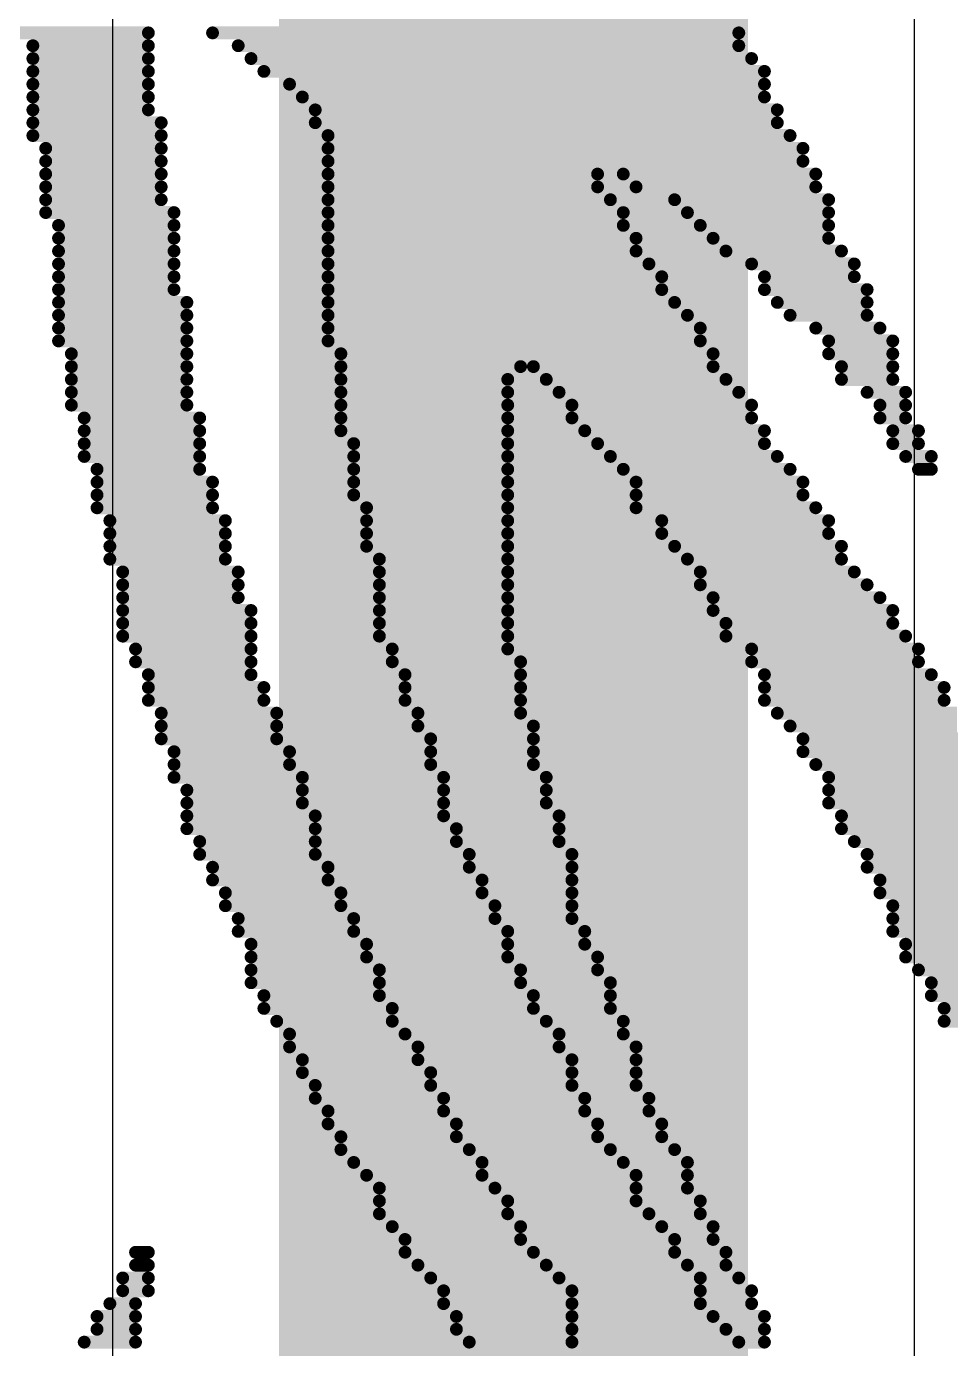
# Model space of a CAD drawing. Header units: millimetres. Extents: x 0.26 to 7.33, y 1.06 to 4.59.
# Drawn here: x 1.7535 to 1.8, y 2.3355 to 2.4021 of the extents above; entities that cross this region are included whole.
import ezdxf

# ---------------------------------------------------------------- set-up
doc = ezdxf.new("R2010")
doc.units = ezdxf.units.MM
doc.header["$MEASUREMENT"] = 0
doc.layers.add('TopLayer', color=1, linetype='Continuous')
doc.layers.add('TopOverlay', color=2, linetype='Continuous')

msp = doc.modelspace()

# ---------------------------------------------------------------- linework, layer by layer
at = {"layer": 'TopLayer'}
for p, q in [((1.757801, 2.544037), (1.757801, 2.328367)), ((1.798199, 2.32), (1.798199, 2.544037))]:
    msp.add_line(p, q, dxfattribs=at)
at = {"layer": 'TopLayer', "const_width": 0.023622}
msp.add_lwpolyline([(1.778, 2.32), (1.778, 2.576)], dxfattribs=at)
at = {"layer": 'TopOverlay', "const_width": 0.000647}
for points in [[(1.753142, 2.401807), (1.759607, 2.401807)], [(1.762839, 2.401807), (1.789343, 2.401807)], [(1.753789, 2.401161), (1.759607, 2.401161)], [(1.764132, 2.401161), (1.789343, 2.401161)], [(1.753789, 2.400515), (1.759607, 2.400515)], [(1.764778, 2.400515), (1.78999, 2.400515)], [(1.753789, 2.399868), (1.759607, 2.399868)], [(1.765425, 2.399868), (1.790636, 2.399868)], [(1.753789, 2.399222), (1.759607, 2.399222)], [(1.766717, 2.399222), (1.790636, 2.399222)], [(1.753789, 2.398576), (1.759607, 2.398576)], [(1.767364, 2.398576), (1.790636, 2.398576)], [(1.753789, 2.397929), (1.759607, 2.397929)], [(1.76801, 2.397929), (1.791283, 2.397929)], [(1.753789, 2.397283), (1.760253, 2.397283)], [(1.76801, 2.397283), (1.791283, 2.397283)], [(1.753789, 2.396636), (1.760253, 2.396636)], [(1.768657, 2.396636), (1.791929, 2.396636)], [(1.754435, 2.39599), (1.760253, 2.39599)], [(1.768657, 2.39599), (1.792576, 2.39599)], [(1.754435, 2.395343), (1.760253, 2.395343)], [(1.768657, 2.395343), (1.792576, 2.395343)], [(1.754435, 2.394697), (1.760253, 2.394697)], [(1.754435, 2.39405), (1.760253, 2.39405)], [(1.768657, 2.394697), (1.782232, 2.394697)], [(1.768657, 2.39405), (1.782232, 2.39405)], [(1.783525, 2.394697), (1.793222, 2.394697)], [(1.784172, 2.39405), (1.793222, 2.39405)], [(1.754435, 2.393404), (1.760253, 2.393404)], [(1.768657, 2.393404), (1.782879, 2.393404)], [(1.786111, 2.393404), (1.793868, 2.393404)], [(1.754435, 2.392757), (1.7609, 2.392757)], [(1.768657, 2.392757), (1.783525, 2.392757)], [(1.786758, 2.392757), (1.793868, 2.392757)], [(1.755082, 2.392111), (1.7609, 2.392111)], [(1.768657, 2.392111), (1.783525, 2.392111)], [(1.787404, 2.392111), (1.793868, 2.392111)], [(1.755082, 2.391464), (1.7609, 2.391464)], [(1.768657, 2.391464), (1.784172, 2.391464)], [(1.78805, 2.391464), (1.793868, 2.391464)], [(1.755082, 2.390818), (1.7609, 2.390818)], [(1.768657, 2.390818), (1.784172, 2.390818)], [(1.788697, 2.390818), (1.794515, 2.390818)], [(1.755082, 2.390171), (1.7609, 2.390171)], [(1.768657, 2.390171), (1.784818, 2.390171)], [(1.78999, 2.390171), (1.795161, 2.390171)], [(1.755082, 2.389525), (1.7609, 2.389525)], [(1.768657, 2.389525), (1.785465, 2.389525)], [(1.790636, 2.389525), (1.795161, 2.389525)], [(1.755082, 2.388878), (1.7609, 2.388878)], [(1.768657, 2.388878), (1.785465, 2.388878)], [(1.790636, 2.388878), (1.795808, 2.388878)], [(1.755082, 2.388232), (1.761546, 2.388232)], [(1.768657, 2.388232), (1.786111, 2.388232)], [(1.791283, 2.388232), (1.795808, 2.388232)], [(1.755082, 2.387586), (1.761546, 2.387586)], [(1.768657, 2.387586), (1.786758, 2.387586)], [(1.791929, 2.387586), (1.795808, 2.387586)], [(1.755082, 2.386939), (1.761546, 2.386939)], [(1.768657, 2.386939), (1.787404, 2.386939)], [(1.793222, 2.386939), (1.796454, 2.386939)], [(1.755082, 2.386293), (1.761546, 2.386293)], [(1.768657, 2.386293), (1.787404, 2.386293)], [(1.793868, 2.386293), (1.797101, 2.386293)], [(1.755728, 2.385646), (1.761546, 2.385646)], [(1.769303, 2.385646), (1.78805, 2.385646)], [(1.793868, 2.385646), (1.797101, 2.385646)], [(1.755728, 2.385), (1.761546, 2.385)], [(1.769303, 2.385), (1.778354, 2.385)], [(1.779, 2.385), (1.78805, 2.385)], [(1.794515, 2.385), (1.797101, 2.385)], [(1.755728, 2.384354), (1.761546, 2.384354)], [(1.769303, 2.384354), (1.777707, 2.384354)], [(1.779647, 2.384354), (1.788697, 2.384354)], [(1.794515, 2.384354), (1.797101, 2.384354)], [(1.755728, 2.383707), (1.761546, 2.383707)], [(1.769303, 2.383707), (1.777707, 2.383707)], [(1.780293, 2.383707), (1.789343, 2.383707)], [(1.795808, 2.383707), (1.797747, 2.383707)], [(1.755728, 2.38306), (1.761546, 2.38306)], [(1.769303, 2.38306), (1.777707, 2.38306)], [(1.780939, 2.38306), (1.78999, 2.38306)], [(1.796454, 2.38306), (1.797747, 2.38306)], [(1.756374, 2.382414), (1.762193, 2.382414)], [(1.769303, 2.382414), (1.777707, 2.382414)], [(1.780939, 2.382414), (1.78999, 2.382414)], [(1.796454, 2.382414), (1.797747, 2.382414)], [(1.756374, 2.381768), (1.762193, 2.381768)], [(1.769303, 2.381768), (1.777707, 2.381768)], [(1.781586, 2.381768), (1.790636, 2.381768)], [(1.797101, 2.381768), (1.798394, 2.381768)], [(1.756374, 2.381121), (1.762193, 2.381121)], [(1.76995, 2.381121), (1.777707, 2.381121)], [(1.782232, 2.381121), (1.790636, 2.381121)], [(1.797101, 2.381121), (1.798394, 2.381121)], [(1.756374, 2.380475), (1.762193, 2.380475)], [(1.76995, 2.380475), (1.777707, 2.380475)], [(1.782879, 2.380475), (1.791283, 2.380475)], [(1.797747, 2.380475), (1.79904, 2.380475)], [(1.757021, 2.379828), (1.762193, 2.379828)], [(1.76995, 2.379828), (1.777707, 2.379828)], [(1.783525, 2.379828), (1.791929, 2.379828)], [(1.798394, 2.379828), (1.79904, 2.379828)], [(1.757021, 2.379182), (1.762839, 2.379182)], [(1.76995, 2.379182), (1.777707, 2.379182)], [(1.784172, 2.379182), (1.792576, 2.379182)], [(1.757021, 2.378535), (1.762839, 2.378535)], [(1.76995, 2.378535), (1.777707, 2.378535)], [(1.784172, 2.378535), (1.792576, 2.378535)], [(1.757021, 2.377889), (1.762839, 2.377889)], [(1.770596, 2.377889), (1.777707, 2.377889)], [(1.784172, 2.377889), (1.793222, 2.377889)], [(1.757667, 2.377242), (1.763485, 2.377242)], [(1.770596, 2.377242), (1.777707, 2.377242)], [(1.785465, 2.377242), (1.793868, 2.377242)], [(1.757667, 2.376596), (1.763485, 2.376596)], [(1.770596, 2.376596), (1.777707, 2.376596)], [(1.785465, 2.376596), (1.793868, 2.376596)], [(1.757667, 2.37595), (1.763485, 2.37595)], [(1.770596, 2.37595), (1.777707, 2.37595)], [(1.786111, 2.37595), (1.794515, 2.37595)], [(1.757667, 2.375303), (1.763485, 2.375303)], [(1.771243, 2.375303), (1.777707, 2.375303)], [(1.786758, 2.375303), (1.794515, 2.375303)], [(1.758314, 2.374657), (1.764132, 2.374657)], [(1.771243, 2.374657), (1.777707, 2.374657)], [(1.787404, 2.374657), (1.795161, 2.374657)], [(1.758314, 2.37401), (1.764132, 2.37401)], [(1.771243, 2.37401), (1.777707, 2.37401)], [(1.787404, 2.37401), (1.795808, 2.37401)], [(1.758314, 2.373364), (1.764132, 2.373364)], [(1.771243, 2.373364), (1.777707, 2.373364)], [(1.78805, 2.373364), (1.796454, 2.373364)], [(1.758314, 2.372717), (1.764778, 2.372717)], [(1.758314, 2.372071), (1.764778, 2.372071)], [(1.771243, 2.372717), (1.777707, 2.372717)], [(1.771243, 2.372071), (1.777707, 2.372071)], [(1.78805, 2.372717), (1.797101, 2.372717)], [(1.788697, 2.372071), (1.797101, 2.372071)], [(1.758314, 2.371425), (1.764778, 2.371425)], [(1.771243, 2.371425), (1.777707, 2.371425)], [(1.788697, 2.371425), (1.797747, 2.371425)], [(1.75896, 2.370778), (1.764778, 2.370778)], [(1.771889, 2.370778), (1.777707, 2.370778)], [(1.78999, 2.370778), (1.798394, 2.370778)], [(1.75896, 2.370132), (1.764778, 2.370132)], [(1.771889, 2.370132), (1.778354, 2.370132)], [(1.78999, 2.370132), (1.798394, 2.370132)], [(1.759607, 2.369485), (1.764778, 2.369485)], [(1.772536, 2.369485), (1.778354, 2.369485)], [(1.790636, 2.369485), (1.79904, 2.369485)], [(1.759607, 2.368839), (1.765425, 2.368839)], [(1.772536, 2.368839), (1.778354, 2.368839)], [(1.790636, 2.368839), (1.799686, 2.368839)], [(1.759607, 2.368192), (1.765425, 2.368192)], [(1.772536, 2.368192), (1.778354, 2.368192)], [(1.790636, 2.368192), (1.799686, 2.368192)], [(1.760253, 2.367546), (1.766071, 2.367546)], [(1.773182, 2.367546), (1.778354, 2.367546)], [(1.791283, 2.367546), (1.800333, 2.367546)], [(1.760253, 2.366899), (1.766071, 2.366899)], [(1.773182, 2.366899), (1.779, 2.366899)], [(1.791929, 2.366899), (1.800333, 2.366899)], [(1.760253, 2.366253), (1.766071, 2.366253)], [(1.773829, 2.366253), (1.779, 2.366253)], [(1.792576, 2.366253), (1.800979, 2.366253)], [(1.7609, 2.365606), (1.766717, 2.365606)], [(1.773829, 2.365606), (1.779, 2.365606)], [(1.792576, 2.365606), (1.801626, 2.365606)], [(1.7609, 2.36496), (1.766717, 2.36496)], [(1.773829, 2.36496), (1.779, 2.36496)], [(1.793222, 2.36496), (1.801626, 2.36496)], [(1.7609, 2.364314), (1.767364, 2.364314)], [(1.774475, 2.364314), (1.779647, 2.364314)], [(1.793868, 2.364314), (1.802272, 2.364314)], [(1.761546, 2.363667), (1.767364, 2.363667)], [(1.774475, 2.363667), (1.779647, 2.363667)], [(1.793868, 2.363667), (1.802919, 2.363667)], [(1.761546, 2.363021), (1.767364, 2.363021)], [(1.774475, 2.363021), (1.779647, 2.363021)], [(1.793868, 2.363021), (1.803565, 2.363021)], [(1.761546, 2.362374), (1.76801, 2.362374)], [(1.774475, 2.362374), (1.780293, 2.362374)], [(1.794515, 2.362374), (1.803565, 2.362374)], [(1.761546, 2.361728), (1.76801, 2.361728)], [(1.775122, 2.361728), (1.780293, 2.361728)], [(1.794515, 2.361728), (1.803565, 2.361728)], [(1.762193, 2.361081), (1.76801, 2.361081)], [(1.775122, 2.361081), (1.780293, 2.361081)], [(1.795161, 2.361081), (1.804212, 2.361081)], [(1.762193, 2.360435), (1.76801, 2.360435)], [(1.775768, 2.360435), (1.780939, 2.360435)], [(1.795808, 2.360435), (1.804858, 2.360435)], [(1.762839, 2.359788), (1.768657, 2.359788)], [(1.775768, 2.359788), (1.780939, 2.359788)], [(1.795808, 2.359788), (1.805505, 2.359788)], [(1.762839, 2.359142), (1.768657, 2.359142)], [(1.776414, 2.359142), (1.780939, 2.359142)], [(1.796454, 2.359142), (1.805505, 2.359142)], [(1.763485, 2.358496), (1.769303, 2.358496)], [(1.776414, 2.358496), (1.780939, 2.358496)], [(1.796454, 2.358496), (1.806151, 2.358496)], [(1.763485, 2.357849), (1.769303, 2.357849)], [(1.777061, 2.357849), (1.780939, 2.357849)], [(1.797101, 2.357849), (1.806797, 2.357849)], [(1.764132, 2.357203), (1.76995, 2.357203)], [(1.777061, 2.357203), (1.780939, 2.357203)], [(1.797101, 2.357203), (1.806797, 2.357203)], [(1.764132, 2.356556), (1.76995, 2.356556)], [(1.777707, 2.356556), (1.781586, 2.356556)], [(1.797101, 2.356556), (1.806797, 2.356556)], [(1.764778, 2.35591), (1.770596, 2.35591)], [(1.777707, 2.35591), (1.781586, 2.35591)], [(1.797747, 2.35591), (1.807444, 2.35591)], [(1.764778, 2.355263), (1.770596, 2.355263)], [(1.777707, 2.355263), (1.782232, 2.355263)], [(1.797747, 2.355263), (1.80809, 2.355263)], [(1.764778, 2.354617), (1.771243, 2.354617)], [(1.778354, 2.354617), (1.782232, 2.354617)], [(1.798394, 2.354617), (1.808737, 2.354617)], [(1.764778, 2.35397), (1.771243, 2.35397)], [(1.778354, 2.35397), (1.782879, 2.35397)], [(1.79904, 2.35397), (1.808737, 2.35397)], [(1.765425, 2.353324), (1.771243, 2.353324)], [(1.779, 2.353324), (1.782879, 2.353324)], [(1.79904, 2.353324), (1.809383, 2.353324)], [(1.765425, 2.352677), (1.771889, 2.352677)], [(1.779, 2.352677), (1.782879, 2.352677)], [(1.799686, 2.352677), (1.809383, 2.352677)], [(1.766071, 2.352031), (1.771889, 2.352031)], [(1.779647, 2.352031), (1.783525, 2.352031)], [(1.799686, 2.352031), (1.81003, 2.352031)], [(1.766717, 2.351385), (1.772536, 2.351385)], [(1.780293, 2.351385), (1.783525, 2.351385)], [(1.766717, 2.350738), (1.773182, 2.350738)], [(1.780293, 2.350738), (1.784172, 2.350738)], [(1.767364, 2.350092), (1.773182, 2.350092)], [(1.767364, 2.349445), (1.773829, 2.349445)], [(1.780939, 2.350092), (1.784172, 2.350092)], [(1.780939, 2.349445), (1.784172, 2.349445)], [(1.76801, 2.348799), (1.773829, 2.348799)], [(1.780939, 2.348799), (1.784172, 2.348799)], [(1.76801, 2.348152), (1.774475, 2.348152)], [(1.781586, 2.348152), (1.784818, 2.348152)], [(1.768657, 2.347506), (1.774475, 2.347506)], [(1.781586, 2.347506), (1.784818, 2.347506)], [(1.768657, 2.346859), (1.775122, 2.346859)], [(1.782232, 2.346859), (1.785465, 2.346859)], [(1.769303, 2.346213), (1.775122, 2.346213)], [(1.782232, 2.346213), (1.785465, 2.346213)], [(1.769303, 2.345566), (1.775768, 2.345566)], [(1.782879, 2.345566), (1.786111, 2.345566)], [(1.76995, 2.34492), (1.776414, 2.34492)], [(1.783525, 2.34492), (1.786758, 2.34492)], [(1.770596, 2.344274), (1.776414, 2.344274)], [(1.784172, 2.344274), (1.786758, 2.344274)], [(1.771243, 2.343627), (1.777061, 2.343627)], [(1.784172, 2.343627), (1.786758, 2.343627)], [(1.771243, 2.342981), (1.777707, 2.342981)], [(1.784172, 2.342981), (1.787404, 2.342981)], [(1.771243, 2.342334), (1.777707, 2.342334)], [(1.784818, 2.342334), (1.787404, 2.342334)], [(1.771889, 2.341688), (1.778354, 2.341688)], [(1.785465, 2.341688), (1.78805, 2.341688)], [(1.772536, 2.341041), (1.778354, 2.341041)], [(1.786111, 2.341041), (1.78805, 2.341041)], [(1.75896, 2.340395), (1.759607, 2.340395)], [(1.772536, 2.340395), (1.779, 2.340395)], [(1.786111, 2.340395), (1.788697, 2.340395)], [(1.75896, 2.339748), (1.759607, 2.339748)], [(1.773182, 2.339748), (1.779647, 2.339748)], [(1.786758, 2.339748), (1.788697, 2.339748)], [(1.758314, 2.339102), (1.759607, 2.339102)], [(1.773829, 2.339102), (1.780293, 2.339102)], [(1.787404, 2.339102), (1.789343, 2.339102)], [(1.758314, 2.338456), (1.759607, 2.338456)], [(1.774475, 2.338456), (1.780939, 2.338456)], [(1.787404, 2.338456), (1.78999, 2.338456)], [(1.757667, 2.337809), (1.75896, 2.337809)], [(1.774475, 2.337809), (1.780939, 2.337809)], [(1.787404, 2.337809), (1.78999, 2.337809)], [(1.757021, 2.337163), (1.75896, 2.337163)], [(1.775122, 2.337163), (1.780939, 2.337163)], [(1.78805, 2.337163), (1.790636, 2.337163)], [(1.757021, 2.336516), (1.75896, 2.336516)], [(1.775122, 2.336516), (1.780939, 2.336516)], [(1.788697, 2.336516), (1.790636, 2.336516)], [(1.756374, 2.33587), (1.75896, 2.33587)], [(1.775768, 2.33587), (1.780939, 2.33587)], [(1.789343, 2.33587), (1.790636, 2.33587)]]:
    msp.add_lwpolyline(points, dxfattribs=at)
at = {"layer": 'TopOverlay', "const_width": 0.000323}
for points in [[(1.759445, 2.401807, 1), (1.759768, 2.401807, 1)], [(1.762677, 2.401807, 1), (1.763, 2.401807, 1)], [(1.789182, 2.401807, 1), (1.789505, 2.401807, 1)], [(1.753627, 2.401161, 1), (1.75395, 2.401161, 1)], [(1.759445, 2.401161, 1), (1.759768, 2.401161, 1)], [(1.76397, 2.401161, 1), (1.764293, 2.401161, 1)], [(1.789182, 2.401161, 1), (1.789505, 2.401161, 1)], [(1.753627, 2.400515, 1), (1.75395, 2.400515, 1)], [(1.759445, 2.400515, 1), (1.759768, 2.400515, 1)], [(1.764617, 2.400515, 1), (1.76494, 2.400515, 1)], [(1.789828, 2.400515, 1), (1.790151, 2.400515, 1)], [(1.753627, 2.399868, 1), (1.75395, 2.399868, 1)], [(1.759445, 2.399868, 1), (1.759768, 2.399868, 1)], [(1.765263, 2.399868, 1), (1.765586, 2.399868, 1)], [(1.790475, 2.399868, 1), (1.790798, 2.399868, 1)], [(1.753627, 2.399222, 1), (1.75395, 2.399222, 1)], [(1.759445, 2.399222, 1), (1.759768, 2.399222, 1)], [(1.766556, 2.399222, 1), (1.766879, 2.399222, 1)], [(1.790475, 2.399222, 1), (1.790798, 2.399222, 1)], [(1.753627, 2.398576, 1), (1.75395, 2.398576, 1)], [(1.759445, 2.398576, 1), (1.759768, 2.398576, 1)], [(1.767202, 2.398576, 1), (1.767526, 2.398576, 1)], [(1.790475, 2.398576, 1), (1.790798, 2.398576, 1)], [(1.753627, 2.397929, 1), (1.75395, 2.397929, 1)], [(1.759445, 2.397929, 1), (1.759768, 2.397929, 1)], [(1.767849, 2.397929, 1), (1.768172, 2.397929, 1)], [(1.791121, 2.397929, 1), (1.791444, 2.397929, 1)], [(1.753627, 2.397283, 1), (1.75395, 2.397283, 1)], [(1.760092, 2.397283, 1), (1.760415, 2.397283, 1)], [(1.767849, 2.397283, 1), (1.768172, 2.397283, 1)], [(1.791121, 2.397283, 1), (1.791444, 2.397283, 1)], [(1.753627, 2.396636, 1), (1.75395, 2.396636, 1)], [(1.760092, 2.396636, 1), (1.760415, 2.396636, 1)], [(1.768495, 2.396636, 1), (1.768819, 2.396636, 1)], [(1.791767, 2.396636, 1), (1.792091, 2.396636, 1)], [(1.754273, 2.39599, 1), (1.754597, 2.39599, 1)], [(1.760092, 2.39599, 1), (1.760415, 2.39599, 1)], [(1.768495, 2.39599, 1), (1.768819, 2.39599, 1)], [(1.792414, 2.39599, 1), (1.792737, 2.39599, 1)], [(1.754273, 2.395343, 1), (1.754597, 2.395343, 1)], [(1.760092, 2.395343, 1), (1.760415, 2.395343, 1)], [(1.768495, 2.395343, 1), (1.768819, 2.395343, 1)], [(1.792414, 2.395343, 1), (1.792737, 2.395343, 1)], [(1.754273, 2.394697, 1), (1.754597, 2.394697, 1)], [(1.754273, 2.39405, 1), (1.754597, 2.39405, 1)], [(1.760092, 2.394697, 1), (1.760415, 2.394697, 1)], [(1.760092, 2.39405, 1), (1.760415, 2.39405, 1)], [(1.768495, 2.394697, 1), (1.768819, 2.394697, 1)], [(1.768495, 2.39405, 1), (1.768819, 2.39405, 1)], [(1.782071, 2.394697, 1), (1.782394, 2.394697, 1)], [(1.782071, 2.39405, 1), (1.782394, 2.39405, 1)], [(1.783364, 2.394697, 1), (1.783687, 2.394697, 1)], [(1.78401, 2.39405, 1), (1.784333, 2.39405, 1)], [(1.79306, 2.394697, 1), (1.793384, 2.394697, 1)], [(1.79306, 2.39405, 1), (1.793384, 2.39405, 1)], [(1.754273, 2.393404, 1), (1.754597, 2.393404, 1)], [(1.760092, 2.393404, 1), (1.760415, 2.393404, 1)], [(1.768495, 2.393404, 1), (1.768819, 2.393404, 1)], [(1.782717, 2.393404, 1), (1.78304, 2.393404, 1)], [(1.78595, 2.393404, 1), (1.786273, 2.393404, 1)], [(1.793707, 2.393404, 1), (1.79403, 2.393404, 1)], [(1.754273, 2.392757, 1), (1.754597, 2.392757, 1)], [(1.760738, 2.392757, 1), (1.761061, 2.392757, 1)], [(1.768495, 2.392757, 1), (1.768819, 2.392757, 1)], [(1.783364, 2.392757, 1), (1.783687, 2.392757, 1)], [(1.786596, 2.392757, 1), (1.786919, 2.392757, 1)], [(1.793707, 2.392757, 1), (1.79403, 2.392757, 1)], [(1.75492, 2.392111, 1), (1.755243, 2.392111, 1)], [(1.760738, 2.392111, 1), (1.761061, 2.392111, 1)], [(1.768495, 2.392111, 1), (1.768819, 2.392111, 1)], [(1.783364, 2.392111, 1), (1.783687, 2.392111, 1)], [(1.787243, 2.392111, 1), (1.787566, 2.392111, 1)], [(1.793707, 2.392111, 1), (1.79403, 2.392111, 1)], [(1.75492, 2.391464, 1), (1.755243, 2.391464, 1)], [(1.760738, 2.391464, 1), (1.761061, 2.391464, 1)], [(1.768495, 2.391464, 1), (1.768819, 2.391464, 1)], [(1.78401, 2.391464, 1), (1.784333, 2.391464, 1)], [(1.787889, 2.391464, 1), (1.788212, 2.391464, 1)], [(1.793707, 2.391464, 1), (1.79403, 2.391464, 1)], [(1.75492, 2.390818, 1), (1.755243, 2.390818, 1)], [(1.760738, 2.390818, 1), (1.761061, 2.390818, 1)], [(1.768495, 2.390818, 1), (1.768819, 2.390818, 1)], [(1.78401, 2.390818, 1), (1.784333, 2.390818, 1)], [(1.788535, 2.390818, 1), (1.788858, 2.390818, 1)], [(1.794353, 2.390818, 1), (1.794677, 2.390818, 1)], [(1.75492, 2.390171, 1), (1.755243, 2.390171, 1)], [(1.760738, 2.390171, 1), (1.761061, 2.390171, 1)], [(1.768495, 2.390171, 1), (1.768819, 2.390171, 1)], [(1.784657, 2.390171, 1), (1.78498, 2.390171, 1)], [(1.789828, 2.390171, 1), (1.790151, 2.390171, 1)], [(1.795, 2.390171, 1), (1.795323, 2.390171, 1)], [(1.75492, 2.389525, 1), (1.755243, 2.389525, 1)], [(1.760738, 2.389525, 1), (1.761061, 2.389525, 1)], [(1.768495, 2.389525, 1), (1.768819, 2.389525, 1)], [(1.785303, 2.389525, 1), (1.785626, 2.389525, 1)], [(1.790475, 2.389525, 1), (1.790798, 2.389525, 1)], [(1.795, 2.389525, 1), (1.795323, 2.389525, 1)], [(1.75492, 2.388878, 1), (1.755243, 2.388878, 1)], [(1.760738, 2.388878, 1), (1.761061, 2.388878, 1)], [(1.768495, 2.388878, 1), (1.768819, 2.388878, 1)], [(1.785303, 2.388878, 1), (1.785626, 2.388878, 1)], [(1.790475, 2.388878, 1), (1.790798, 2.388878, 1)], [(1.795646, 2.388878, 1), (1.795969, 2.388878, 1)], [(1.75492, 2.388232, 1), (1.755243, 2.388232, 1)], [(1.761384, 2.388232, 1), (1.761708, 2.388232, 1)], [(1.768495, 2.388232, 1), (1.768819, 2.388232, 1)], [(1.78595, 2.388232, 1), (1.786273, 2.388232, 1)], [(1.791121, 2.388232, 1), (1.791444, 2.388232, 1)], [(1.795646, 2.388232, 1), (1.795969, 2.388232, 1)], [(1.75492, 2.387586, 1), (1.755243, 2.387586, 1)], [(1.761384, 2.387586, 1), (1.761708, 2.387586, 1)], [(1.768495, 2.387586, 1), (1.768819, 2.387586, 1)], [(1.786596, 2.387586, 1), (1.786919, 2.387586, 1)], [(1.791767, 2.387586, 1), (1.792091, 2.387586, 1)], [(1.795646, 2.387586, 1), (1.795969, 2.387586, 1)], [(1.75492, 2.386939, 1), (1.755243, 2.386939, 1)], [(1.761384, 2.386939, 1), (1.761708, 2.386939, 1)], [(1.768495, 2.386939, 1), (1.768819, 2.386939, 1)], [(1.787243, 2.386939, 1), (1.787566, 2.386939, 1)], [(1.79306, 2.386939, 1), (1.793384, 2.386939, 1)], [(1.796293, 2.386939, 1), (1.796616, 2.386939, 1)], [(1.75492, 2.386293, 1), (1.755243, 2.386293, 1)], [(1.761384, 2.386293, 1), (1.761708, 2.386293, 1)], [(1.768495, 2.386293, 1), (1.768819, 2.386293, 1)], [(1.787243, 2.386293, 1), (1.787566, 2.386293, 1)], [(1.793707, 2.386293, 1), (1.79403, 2.386293, 1)], [(1.796939, 2.386293, 1), (1.797262, 2.386293, 1)], [(1.755566, 2.385646, 1), (1.75589, 2.385646, 1)], [(1.761384, 2.385646, 1), (1.761708, 2.385646, 1)], [(1.769142, 2.385646, 1), (1.769465, 2.385646, 1)], [(1.787889, 2.385646, 1), (1.788212, 2.385646, 1)], [(1.793707, 2.385646, 1), (1.79403, 2.385646, 1)], [(1.796939, 2.385646, 1), (1.797262, 2.385646, 1)], [(1.755566, 2.385, 1), (1.75589, 2.385, 1)], [(1.761384, 2.385, 1), (1.761708, 2.385, 1)], [(1.769142, 2.385, 1), (1.769465, 2.385, 1)], [(1.778192, 2.385, 1), (1.778515, 2.385, 1)], [(1.778838, 2.385, 1), (1.779162, 2.385, 1)], [(1.787889, 2.385, 1), (1.788212, 2.385, 1)], [(1.794353, 2.385, 1), (1.794677, 2.385, 1)], [(1.796939, 2.385, 1), (1.797262, 2.385, 1)], [(1.755566, 2.384354, 1), (1.75589, 2.384354, 1)], [(1.761384, 2.384354, 1), (1.761708, 2.384354, 1)], [(1.769142, 2.384354, 1), (1.769465, 2.384354, 1)], [(1.777546, 2.384354, 1), (1.777869, 2.384354, 1)], [(1.779485, 2.384354, 1), (1.779808, 2.384354, 1)], [(1.788535, 2.384354, 1), (1.788858, 2.384354, 1)], [(1.794353, 2.384354, 1), (1.794677, 2.384354, 1)], [(1.796939, 2.384354, 1), (1.797262, 2.384354, 1)], [(1.755566, 2.383707, 1), (1.75589, 2.383707, 1)], [(1.761384, 2.383707, 1), (1.761708, 2.383707, 1)], [(1.769142, 2.383707, 1), (1.769465, 2.383707, 1)], [(1.777546, 2.383707, 1), (1.777869, 2.383707, 1)], [(1.780131, 2.383707, 1), (1.780455, 2.383707, 1)], [(1.789182, 2.383707, 1), (1.789505, 2.383707, 1)], [(1.795646, 2.383707, 1), (1.795969, 2.383707, 1)], [(1.797586, 2.383707, 1), (1.797909, 2.383707, 1)], [(1.755566, 2.38306, 1), (1.75589, 2.38306, 1)], [(1.761384, 2.38306, 1), (1.761708, 2.38306, 1)], [(1.769142, 2.38306, 1), (1.769465, 2.38306, 1)], [(1.777546, 2.38306, 1), (1.777869, 2.38306, 1)], [(1.780778, 2.38306, 1), (1.781101, 2.38306, 1)], [(1.789828, 2.38306, 1), (1.790151, 2.38306, 1)], [(1.796293, 2.38306, 1), (1.796616, 2.38306, 1)], [(1.797586, 2.38306, 1), (1.797909, 2.38306, 1)], [(1.756213, 2.382414, 1), (1.756536, 2.382414, 1)], [(1.762031, 2.382414, 1), (1.762354, 2.382414, 1)], [(1.769142, 2.382414, 1), (1.769465, 2.382414, 1)], [(1.777546, 2.382414, 1), (1.777869, 2.382414, 1)], [(1.780778, 2.382414, 1), (1.781101, 2.382414, 1)], [(1.789828, 2.382414, 1), (1.790151, 2.382414, 1)], [(1.796293, 2.382414, 1), (1.796616, 2.382414, 1)], [(1.797586, 2.382414, 1), (1.797909, 2.382414, 1)], [(1.756213, 2.381768, 1), (1.756536, 2.381768, 1)], [(1.762031, 2.381768, 1), (1.762354, 2.381768, 1)], [(1.769142, 2.381768, 1), (1.769465, 2.381768, 1)], [(1.777546, 2.381768, 1), (1.777869, 2.381768, 1)], [(1.781424, 2.381768, 1), (1.781748, 2.381768, 1)], [(1.790475, 2.381768, 1), (1.790798, 2.381768, 1)], [(1.796939, 2.381768, 1), (1.797262, 2.381768, 1)], [(1.798232, 2.381768, 1), (1.798555, 2.381768, 1)], [(1.756213, 2.381121, 1), (1.756536, 2.381121, 1)], [(1.762031, 2.381121, 1), (1.762354, 2.381121, 1)], [(1.769788, 2.381121, 1), (1.770112, 2.381121, 1)], [(1.777546, 2.381121, 1), (1.777869, 2.381121, 1)], [(1.782071, 2.381121, 1), (1.782394, 2.381121, 1)], [(1.790475, 2.381121, 1), (1.790798, 2.381121, 1)], [(1.796939, 2.381121, 1), (1.797262, 2.381121, 1)], [(1.798232, 2.381121, 1), (1.798555, 2.381121, 1)], [(1.756213, 2.380475, 1), (1.756536, 2.380475, 1)], [(1.762031, 2.380475, 1), (1.762354, 2.380475, 1)], [(1.769788, 2.380475, 1), (1.770112, 2.380475, 1)], [(1.777546, 2.380475, 1), (1.777869, 2.380475, 1)], [(1.782717, 2.380475, 1), (1.78304, 2.380475, 1)], [(1.791121, 2.380475, 1), (1.791444, 2.380475, 1)], [(1.797586, 2.380475, 1), (1.797909, 2.380475, 1)], [(1.798878, 2.380475, 1), (1.799201, 2.380475, 1)], [(1.756859, 2.379828, 1), (1.757183, 2.379828, 1)], [(1.762031, 2.379828, 1), (1.762354, 2.379828, 1)], [(1.769788, 2.379828, 1), (1.770112, 2.379828, 1)], [(1.777546, 2.379828, 1), (1.777869, 2.379828, 1)], [(1.783364, 2.379828, 1), (1.783687, 2.379828, 1)], [(1.791767, 2.379828, 1), (1.792091, 2.379828, 1)], [(1.798232, 2.379828, 1), (1.798555, 2.379828, 1)], [(1.798878, 2.379828, 1), (1.799201, 2.379828, 1)], [(1.756859, 2.379182, 1), (1.757183, 2.379182, 1)], [(1.762677, 2.379182, 1), (1.763, 2.379182, 1)], [(1.769788, 2.379182, 1), (1.770112, 2.379182, 1)], [(1.777546, 2.379182, 1), (1.777869, 2.379182, 1)], [(1.78401, 2.379182, 1), (1.784333, 2.379182, 1)], [(1.792414, 2.379182, 1), (1.792737, 2.379182, 1)], [(1.756859, 2.378535, 1), (1.757183, 2.378535, 1)], [(1.762677, 2.378535, 1), (1.763, 2.378535, 1)], [(1.769788, 2.378535, 1), (1.770112, 2.378535, 1)], [(1.777546, 2.378535, 1), (1.777869, 2.378535, 1)], [(1.78401, 2.378535, 1), (1.784333, 2.378535, 1)], [(1.792414, 2.378535, 1), (1.792737, 2.378535, 1)], [(1.756859, 2.377889, 1), (1.757183, 2.377889, 1)], [(1.762677, 2.377889, 1), (1.763, 2.377889, 1)], [(1.770435, 2.377889, 1), (1.770758, 2.377889, 1)], [(1.777546, 2.377889, 1), (1.777869, 2.377889, 1)], [(1.78401, 2.377889, 1), (1.784333, 2.377889, 1)], [(1.79306, 2.377889, 1), (1.793384, 2.377889, 1)], [(1.757506, 2.377242, 1), (1.757829, 2.377242, 1)], [(1.763324, 2.377242, 1), (1.763647, 2.377242, 1)], [(1.770435, 2.377242, 1), (1.770758, 2.377242, 1)], [(1.777546, 2.377242, 1), (1.777869, 2.377242, 1)], [(1.785303, 2.377242, 1), (1.785626, 2.377242, 1)], [(1.793707, 2.377242, 1), (1.79403, 2.377242, 1)], [(1.757506, 2.376596, 1), (1.757829, 2.376596, 1)], [(1.763324, 2.376596, 1), (1.763647, 2.376596, 1)], [(1.770435, 2.376596, 1), (1.770758, 2.376596, 1)], [(1.777546, 2.376596, 1), (1.777869, 2.376596, 1)], [(1.785303, 2.376596, 1), (1.785626, 2.376596, 1)], [(1.793707, 2.376596, 1), (1.79403, 2.376596, 1)], [(1.757506, 2.37595, 1), (1.757829, 2.37595, 1)], [(1.763324, 2.37595, 1), (1.763647, 2.37595, 1)], [(1.770435, 2.37595, 1), (1.770758, 2.37595, 1)], [(1.777546, 2.37595, 1), (1.777869, 2.37595, 1)], [(1.78595, 2.37595, 1), (1.786273, 2.37595, 1)], [(1.794353, 2.37595, 1), (1.794677, 2.37595, 1)], [(1.757506, 2.375303, 1), (1.757829, 2.375303, 1)], [(1.763324, 2.375303, 1), (1.763647, 2.375303, 1)], [(1.771081, 2.375303, 1), (1.771405, 2.375303, 1)], [(1.777546, 2.375303, 1), (1.777869, 2.375303, 1)], [(1.786596, 2.375303, 1), (1.786919, 2.375303, 1)], [(1.794353, 2.375303, 1), (1.794677, 2.375303, 1)], [(1.758152, 2.374657, 1), (1.758475, 2.374657, 1)], [(1.76397, 2.374657, 1), (1.764293, 2.374657, 1)], [(1.771081, 2.374657, 1), (1.771405, 2.374657, 1)], [(1.777546, 2.374657, 1), (1.777869, 2.374657, 1)], [(1.787243, 2.374657, 1), (1.787566, 2.374657, 1)], [(1.795, 2.374657, 1), (1.795323, 2.374657, 1)], [(1.758152, 2.37401, 1), (1.758475, 2.37401, 1)], [(1.76397, 2.37401, 1), (1.764293, 2.37401, 1)], [(1.771081, 2.37401, 1), (1.771405, 2.37401, 1)], [(1.777546, 2.37401, 1), (1.777869, 2.37401, 1)], [(1.787243, 2.37401, 1), (1.787566, 2.37401, 1)], [(1.795646, 2.37401, 1), (1.795969, 2.37401, 1)], [(1.758152, 2.373364, 1), (1.758475, 2.373364, 1)], [(1.76397, 2.373364, 1), (1.764293, 2.373364, 1)], [(1.771081, 2.373364, 1), (1.771405, 2.373364, 1)], [(1.777546, 2.373364, 1), (1.777869, 2.373364, 1)], [(1.787889, 2.373364, 1), (1.788212, 2.373364, 1)], [(1.796293, 2.373364, 1), (1.796616, 2.373364, 1)], [(1.758152, 2.372717, 1), (1.758475, 2.372717, 1)], [(1.758152, 2.372071, 1), (1.758475, 2.372071, 1)], [(1.764617, 2.372717, 1), (1.76494, 2.372717, 1)], [(1.764617, 2.372071, 1), (1.76494, 2.372071, 1)], [(1.771081, 2.372717, 1), (1.771405, 2.372717, 1)], [(1.771081, 2.372071, 1), (1.771405, 2.372071, 1)], [(1.777546, 2.372717, 1), (1.777869, 2.372717, 1)], [(1.777546, 2.372071, 1), (1.777869, 2.372071, 1)], [(1.787889, 2.372717, 1), (1.788212, 2.372717, 1)], [(1.788535, 2.372071, 1), (1.788858, 2.372071, 1)], [(1.796939, 2.372717, 1), (1.797262, 2.372717, 1)], [(1.796939, 2.372071, 1), (1.797262, 2.372071, 1)], [(1.758152, 2.371425, 1), (1.758475, 2.371425, 1)], [(1.764617, 2.371425, 1), (1.76494, 2.371425, 1)], [(1.771081, 2.371425, 1), (1.771405, 2.371425, 1)], [(1.777546, 2.371425, 1), (1.777869, 2.371425, 1)], [(1.788535, 2.371425, 1), (1.788858, 2.371425, 1)], [(1.797586, 2.371425, 1), (1.797909, 2.371425, 1)], [(1.758799, 2.370778, 1), (1.759122, 2.370778, 1)], [(1.764617, 2.370778, 1), (1.76494, 2.370778, 1)], [(1.771728, 2.370778, 1), (1.772051, 2.370778, 1)], [(1.777546, 2.370778, 1), (1.777869, 2.370778, 1)], [(1.789828, 2.370778, 1), (1.790151, 2.370778, 1)], [(1.798232, 2.370778, 1), (1.798555, 2.370778, 1)], [(1.758799, 2.370132, 1), (1.759122, 2.370132, 1)], [(1.764617, 2.370132, 1), (1.76494, 2.370132, 1)], [(1.771728, 2.370132, 1), (1.772051, 2.370132, 1)], [(1.778192, 2.370132, 1), (1.778515, 2.370132, 1)], [(1.789828, 2.370132, 1), (1.790151, 2.370132, 1)], [(1.798232, 2.370132, 1), (1.798555, 2.370132, 1)], [(1.759445, 2.369485, 1), (1.759768, 2.369485, 1)], [(1.764617, 2.369485, 1), (1.76494, 2.369485, 1)], [(1.772374, 2.369485, 1), (1.772697, 2.369485, 1)], [(1.778192, 2.369485, 1), (1.778515, 2.369485, 1)], [(1.790475, 2.369485, 1), (1.790798, 2.369485, 1)], [(1.798878, 2.369485, 1), (1.799201, 2.369485, 1)], [(1.759445, 2.368839, 1), (1.759768, 2.368839, 1)], [(1.765263, 2.368839, 1), (1.765586, 2.368839, 1)], [(1.772374, 2.368839, 1), (1.772697, 2.368839, 1)], [(1.778192, 2.368839, 1), (1.778515, 2.368839, 1)], [(1.790475, 2.368839, 1), (1.790798, 2.368839, 1)], [(1.799525, 2.368839, 1), (1.799848, 2.368839, 1)], [(1.759445, 2.368192, 1), (1.759768, 2.368192, 1)], [(1.765263, 2.368192, 1), (1.765586, 2.368192, 1)], [(1.772374, 2.368192, 1), (1.772697, 2.368192, 1)], [(1.778192, 2.368192, 1), (1.778515, 2.368192, 1)], [(1.790475, 2.368192, 1), (1.790798, 2.368192, 1)], [(1.799525, 2.368192, 1), (1.799848, 2.368192, 1)], [(1.760092, 2.367546, 1), (1.760415, 2.367546, 1)], [(1.76591, 2.367546, 1), (1.766233, 2.367546, 1)], [(1.773021, 2.367546, 1), (1.773344, 2.367546, 1)], [(1.778192, 2.367546, 1), (1.778515, 2.367546, 1)], [(1.791121, 2.367546, 1), (1.791444, 2.367546, 1)], [(1.760092, 2.366899, 1), (1.760415, 2.366899, 1)], [(1.76591, 2.366899, 1), (1.766233, 2.366899, 1)], [(1.773021, 2.366899, 1), (1.773344, 2.366899, 1)], [(1.778838, 2.366899, 1), (1.779162, 2.366899, 1)], [(1.791767, 2.366899, 1), (1.792091, 2.366899, 1)], [(1.760092, 2.366253, 1), (1.760415, 2.366253, 1)], [(1.76591, 2.366253, 1), (1.766233, 2.366253, 1)], [(1.773667, 2.366253, 1), (1.77399, 2.366253, 1)], [(1.778838, 2.366253, 1), (1.779162, 2.366253, 1)], [(1.792414, 2.366253, 1), (1.792737, 2.366253, 1)], [(1.760738, 2.365606, 1), (1.761061, 2.365606, 1)], [(1.766556, 2.365606, 1), (1.766879, 2.365606, 1)], [(1.773667, 2.365606, 1), (1.77399, 2.365606, 1)], [(1.778838, 2.365606, 1), (1.779162, 2.365606, 1)], [(1.792414, 2.365606, 1), (1.792737, 2.365606, 1)], [(1.760738, 2.36496, 1), (1.761061, 2.36496, 1)], [(1.766556, 2.36496, 1), (1.766879, 2.36496, 1)], [(1.773667, 2.36496, 1), (1.77399, 2.36496, 1)], [(1.778838, 2.36496, 1), (1.779162, 2.36496, 1)], [(1.79306, 2.36496, 1), (1.793384, 2.36496, 1)], [(1.760738, 2.364314, 1), (1.761061, 2.364314, 1)], [(1.767202, 2.364314, 1), (1.767526, 2.364314, 1)], [(1.774314, 2.364314, 1), (1.774637, 2.364314, 1)], [(1.779485, 2.364314, 1), (1.779808, 2.364314, 1)], [(1.793707, 2.364314, 1), (1.79403, 2.364314, 1)], [(1.761384, 2.363667, 1), (1.761708, 2.363667, 1)], [(1.767202, 2.363667, 1), (1.767526, 2.363667, 1)], [(1.774314, 2.363667, 1), (1.774637, 2.363667, 1)], [(1.779485, 2.363667, 1), (1.779808, 2.363667, 1)], [(1.793707, 2.363667, 1), (1.79403, 2.363667, 1)], [(1.761384, 2.363021, 1), (1.761708, 2.363021, 1)], [(1.767202, 2.363021, 1), (1.767526, 2.363021, 1)], [(1.774314, 2.363021, 1), (1.774637, 2.363021, 1)], [(1.779485, 2.363021, 1), (1.779808, 2.363021, 1)], [(1.793707, 2.363021, 1), (1.79403, 2.363021, 1)], [(1.761384, 2.362374, 1), (1.761708, 2.362374, 1)], [(1.767849, 2.362374, 1), (1.768172, 2.362374, 1)], [(1.774314, 2.362374, 1), (1.774637, 2.362374, 1)], [(1.780131, 2.362374, 1), (1.780455, 2.362374, 1)], [(1.794353, 2.362374, 1), (1.794677, 2.362374, 1)], [(1.761384, 2.361728, 1), (1.761708, 2.361728, 1)], [(1.767849, 2.361728, 1), (1.768172, 2.361728, 1)], [(1.77496, 2.361728, 1), (1.775283, 2.361728, 1)], [(1.780131, 2.361728, 1), (1.780455, 2.361728, 1)], [(1.794353, 2.361728, 1), (1.794677, 2.361728, 1)], [(1.762031, 2.361081, 1), (1.762354, 2.361081, 1)], [(1.767849, 2.361081, 1), (1.768172, 2.361081, 1)], [(1.77496, 2.361081, 1), (1.775283, 2.361081, 1)], [(1.780131, 2.361081, 1), (1.780455, 2.361081, 1)], [(1.795, 2.361081, 1), (1.795323, 2.361081, 1)], [(1.762031, 2.360435, 1), (1.762354, 2.360435, 1)], [(1.767849, 2.360435, 1), (1.768172, 2.360435, 1)], [(1.775606, 2.360435, 1), (1.775929, 2.360435, 1)], [(1.780778, 2.360435, 1), (1.781101, 2.360435, 1)], [(1.795646, 2.360435, 1), (1.795969, 2.360435, 1)], [(1.762677, 2.359788, 1), (1.763, 2.359788, 1)], [(1.768495, 2.359788, 1), (1.768819, 2.359788, 1)], [(1.775606, 2.359788, 1), (1.775929, 2.359788, 1)], [(1.780778, 2.359788, 1), (1.781101, 2.359788, 1)], [(1.795646, 2.359788, 1), (1.795969, 2.359788, 1)], [(1.762677, 2.359142, 1), (1.763, 2.359142, 1)], [(1.768495, 2.359142, 1), (1.768819, 2.359142, 1)], [(1.776253, 2.359142, 1), (1.776576, 2.359142, 1)], [(1.780778, 2.359142, 1), (1.781101, 2.359142, 1)], [(1.796293, 2.359142, 1), (1.796616, 2.359142, 1)], [(1.763324, 2.358496, 1), (1.763647, 2.358496, 1)], [(1.769142, 2.358496, 1), (1.769465, 2.358496, 1)], [(1.776253, 2.358496, 1), (1.776576, 2.358496, 1)], [(1.780778, 2.358496, 1), (1.781101, 2.358496, 1)], [(1.796293, 2.358496, 1), (1.796616, 2.358496, 1)], [(1.763324, 2.357849, 1), (1.763647, 2.357849, 1)], [(1.769142, 2.357849, 1), (1.769465, 2.357849, 1)], [(1.776899, 2.357849, 1), (1.777222, 2.357849, 1)], [(1.780778, 2.357849, 1), (1.781101, 2.357849, 1)], [(1.796939, 2.357849, 1), (1.797262, 2.357849, 1)], [(1.76397, 2.357203, 1), (1.764293, 2.357203, 1)], [(1.769788, 2.357203, 1), (1.770112, 2.357203, 1)], [(1.776899, 2.357203, 1), (1.777222, 2.357203, 1)], [(1.780778, 2.357203, 1), (1.781101, 2.357203, 1)], [(1.796939, 2.357203, 1), (1.797262, 2.357203, 1)], [(1.76397, 2.356556, 1), (1.764293, 2.356556, 1)], [(1.769788, 2.356556, 1), (1.770112, 2.356556, 1)], [(1.777546, 2.356556, 1), (1.777869, 2.356556, 1)], [(1.781424, 2.356556, 1), (1.781748, 2.356556, 1)], [(1.796939, 2.356556, 1), (1.797262, 2.356556, 1)], [(1.764617, 2.35591, 1), (1.76494, 2.35591, 1)], [(1.770435, 2.35591, 1), (1.770758, 2.35591, 1)], [(1.777546, 2.35591, 1), (1.777869, 2.35591, 1)], [(1.781424, 2.35591, 1), (1.781748, 2.35591, 1)], [(1.797586, 2.35591, 1), (1.797909, 2.35591, 1)], [(1.764617, 2.355263, 1), (1.76494, 2.355263, 1)], [(1.770435, 2.355263, 1), (1.770758, 2.355263, 1)], [(1.777546, 2.355263, 1), (1.777869, 2.355263, 1)], [(1.782071, 2.355263, 1), (1.782394, 2.355263, 1)], [(1.797586, 2.355263, 1), (1.797909, 2.355263, 1)], [(1.764617, 2.354617, 1), (1.76494, 2.354617, 1)], [(1.771081, 2.354617, 1), (1.771405, 2.354617, 1)], [(1.778192, 2.354617, 1), (1.778515, 2.354617, 1)], [(1.782071, 2.354617, 1), (1.782394, 2.354617, 1)], [(1.798232, 2.354617, 1), (1.798555, 2.354617, 1)], [(1.764617, 2.35397, 1), (1.76494, 2.35397, 1)], [(1.771081, 2.35397, 1), (1.771405, 2.35397, 1)], [(1.778192, 2.35397, 1), (1.778515, 2.35397, 1)], [(1.782717, 2.35397, 1), (1.78304, 2.35397, 1)], [(1.798878, 2.35397, 1), (1.799201, 2.35397, 1)], [(1.765263, 2.353324, 1), (1.765586, 2.353324, 1)], [(1.771081, 2.353324, 1), (1.771405, 2.353324, 1)], [(1.778838, 2.353324, 1), (1.779162, 2.353324, 1)], [(1.782717, 2.353324, 1), (1.78304, 2.353324, 1)], [(1.798878, 2.353324, 1), (1.799201, 2.353324, 1)], [(1.765263, 2.352677, 1), (1.765586, 2.352677, 1)], [(1.771728, 2.352677, 1), (1.772051, 2.352677, 1)], [(1.778838, 2.352677, 1), (1.779162, 2.352677, 1)], [(1.782717, 2.352677, 1), (1.78304, 2.352677, 1)], [(1.799525, 2.352677, 1), (1.799848, 2.352677, 1)], [(1.76591, 2.352031, 1), (1.766233, 2.352031, 1)], [(1.771728, 2.352031, 1), (1.772051, 2.352031, 1)], [(1.779485, 2.352031, 1), (1.779808, 2.352031, 1)], [(1.783364, 2.352031, 1), (1.783687, 2.352031, 1)], [(1.799525, 2.352031, 1), (1.799848, 2.352031, 1)], [(1.766556, 2.351385, 1), (1.766879, 2.351385, 1)], [(1.772374, 2.351385, 1), (1.772697, 2.351385, 1)], [(1.780131, 2.351385, 1), (1.780455, 2.351385, 1)], [(1.783364, 2.351385, 1), (1.783687, 2.351385, 1)], [(1.766556, 2.350738, 1), (1.766879, 2.350738, 1)], [(1.773021, 2.350738, 1), (1.773344, 2.350738, 1)], [(1.780131, 2.350738, 1), (1.780455, 2.350738, 1)], [(1.78401, 2.350738, 1), (1.784333, 2.350738, 1)], [(1.767202, 2.350092, 1), (1.767526, 2.350092, 1)], [(1.767202, 2.349445, 1), (1.767526, 2.349445, 1)], [(1.773021, 2.350092, 1), (1.773344, 2.350092, 1)], [(1.773667, 2.349445, 1), (1.77399, 2.349445, 1)], [(1.780778, 2.350092, 1), (1.781101, 2.350092, 1)], [(1.780778, 2.349445, 1), (1.781101, 2.349445, 1)], [(1.78401, 2.350092, 1), (1.784333, 2.350092, 1)], [(1.78401, 2.349445, 1), (1.784333, 2.349445, 1)], [(1.767849, 2.348799, 1), (1.768172, 2.348799, 1)], [(1.773667, 2.348799, 1), (1.77399, 2.348799, 1)], [(1.780778, 2.348799, 1), (1.781101, 2.348799, 1)], [(1.78401, 2.348799, 1), (1.784333, 2.348799, 1)], [(1.767849, 2.348152, 1), (1.768172, 2.348152, 1)], [(1.774314, 2.348152, 1), (1.774637, 2.348152, 1)], [(1.781424, 2.348152, 1), (1.781748, 2.348152, 1)], [(1.784657, 2.348152, 1), (1.78498, 2.348152, 1)], [(1.768495, 2.347506, 1), (1.768819, 2.347506, 1)], [(1.774314, 2.347506, 1), (1.774637, 2.347506, 1)], [(1.781424, 2.347506, 1), (1.781748, 2.347506, 1)], [(1.784657, 2.347506, 1), (1.78498, 2.347506, 1)], [(1.768495, 2.346859, 1), (1.768819, 2.346859, 1)], [(1.77496, 2.346859, 1), (1.775283, 2.346859, 1)], [(1.782071, 2.346859, 1), (1.782394, 2.346859, 1)], [(1.785303, 2.346859, 1), (1.785626, 2.346859, 1)], [(1.769142, 2.346213, 1), (1.769465, 2.346213, 1)], [(1.77496, 2.346213, 1), (1.775283, 2.346213, 1)], [(1.782071, 2.346213, 1), (1.782394, 2.346213, 1)], [(1.785303, 2.346213, 1), (1.785626, 2.346213, 1)], [(1.769142, 2.345566, 1), (1.769465, 2.345566, 1)], [(1.775606, 2.345566, 1), (1.775929, 2.345566, 1)], [(1.782717, 2.345566, 1), (1.78304, 2.345566, 1)], [(1.78595, 2.345566, 1), (1.786273, 2.345566, 1)], [(1.769788, 2.34492, 1), (1.770112, 2.34492, 1)], [(1.776253, 2.34492, 1), (1.776576, 2.34492, 1)], [(1.783364, 2.34492, 1), (1.783687, 2.34492, 1)], [(1.786596, 2.34492, 1), (1.786919, 2.34492, 1)], [(1.770435, 2.344274, 1), (1.770758, 2.344274, 1)], [(1.776253, 2.344274, 1), (1.776576, 2.344274, 1)], [(1.78401, 2.344274, 1), (1.784333, 2.344274, 1)], [(1.786596, 2.344274, 1), (1.786919, 2.344274, 1)], [(1.771081, 2.343627, 1), (1.771405, 2.343627, 1)], [(1.776899, 2.343627, 1), (1.777222, 2.343627, 1)], [(1.78401, 2.343627, 1), (1.784333, 2.343627, 1)], [(1.786596, 2.343627, 1), (1.786919, 2.343627, 1)], [(1.771081, 2.342981, 1), (1.771405, 2.342981, 1)], [(1.777546, 2.342981, 1), (1.777869, 2.342981, 1)], [(1.78401, 2.342981, 1), (1.784333, 2.342981, 1)], [(1.787243, 2.342981, 1), (1.787566, 2.342981, 1)], [(1.771081, 2.342334, 1), (1.771405, 2.342334, 1)], [(1.777546, 2.342334, 1), (1.777869, 2.342334, 1)], [(1.784657, 2.342334, 1), (1.78498, 2.342334, 1)], [(1.787243, 2.342334, 1), (1.787566, 2.342334, 1)], [(1.771728, 2.341688, 1), (1.772051, 2.341688, 1)], [(1.778192, 2.341688, 1), (1.778515, 2.341688, 1)], [(1.785303, 2.341688, 1), (1.785626, 2.341688, 1)], [(1.787889, 2.341688, 1), (1.788212, 2.341688, 1)], [(1.772374, 2.341041, 1), (1.772697, 2.341041, 1)], [(1.778192, 2.341041, 1), (1.778515, 2.341041, 1)], [(1.78595, 2.341041, 1), (1.786273, 2.341041, 1)], [(1.787889, 2.341041, 1), (1.788212, 2.341041, 1)], [(1.758799, 2.340395, 1), (1.759122, 2.340395, 1)], [(1.759445, 2.340395, 1), (1.759768, 2.340395, 1)], [(1.772374, 2.340395, 1), (1.772697, 2.340395, 1)], [(1.778838, 2.340395, 1), (1.779162, 2.340395, 1)], [(1.78595, 2.340395, 1), (1.786273, 2.340395, 1)], [(1.788535, 2.340395, 1), (1.788858, 2.340395, 1)], [(1.758799, 2.339748, 1), (1.759122, 2.339748, 1)], [(1.759445, 2.339748, 1), (1.759768, 2.339748, 1)], [(1.773021, 2.339748, 1), (1.773344, 2.339748, 1)], [(1.779485, 2.339748, 1), (1.779808, 2.339748, 1)], [(1.786596, 2.339748, 1), (1.786919, 2.339748, 1)], [(1.788535, 2.339748, 1), (1.788858, 2.339748, 1)], [(1.758152, 2.339102, 1), (1.758475, 2.339102, 1)], [(1.759445, 2.339102, 1), (1.759768, 2.339102, 1)], [(1.773667, 2.339102, 1), (1.77399, 2.339102, 1)], [(1.780131, 2.339102, 1), (1.780455, 2.339102, 1)], [(1.787243, 2.339102, 1), (1.787566, 2.339102, 1)], [(1.789182, 2.339102, 1), (1.789505, 2.339102, 1)], [(1.758152, 2.338456, 1), (1.758475, 2.338456, 1)], [(1.759445, 2.338456, 1), (1.759768, 2.338456, 1)], [(1.774314, 2.338456, 1), (1.774637, 2.338456, 1)], [(1.780778, 2.338456, 1), (1.781101, 2.338456, 1)], [(1.787243, 2.338456, 1), (1.787566, 2.338456, 1)], [(1.789828, 2.338456, 1), (1.790151, 2.338456, 1)], [(1.757506, 2.337809, 1), (1.757829, 2.337809, 1)], [(1.758799, 2.337809, 1), (1.759122, 2.337809, 1)], [(1.774314, 2.337809, 1), (1.774637, 2.337809, 1)], [(1.780778, 2.337809, 1), (1.781101, 2.337809, 1)], [(1.787243, 2.337809, 1), (1.787566, 2.337809, 1)], [(1.789828, 2.337809, 1), (1.790151, 2.337809, 1)], [(1.756859, 2.337163, 1), (1.757183, 2.337163, 1)], [(1.758799, 2.337163, 1), (1.759122, 2.337163, 1)], [(1.77496, 2.337163, 1), (1.775283, 2.337163, 1)], [(1.780778, 2.337163, 1), (1.781101, 2.337163, 1)], [(1.787889, 2.337163, 1), (1.788212, 2.337163, 1)], [(1.790475, 2.337163, 1), (1.790798, 2.337163, 1)], [(1.756859, 2.336516, 1), (1.757183, 2.336516, 1)], [(1.758799, 2.336516, 1), (1.759122, 2.336516, 1)], [(1.77496, 2.336516, 1), (1.775283, 2.336516, 1)], [(1.780778, 2.336516, 1), (1.781101, 2.336516, 1)], [(1.788535, 2.336516, 1), (1.788858, 2.336516, 1)], [(1.790475, 2.336516, 1), (1.790798, 2.336516, 1)], [(1.756213, 2.33587, 1), (1.756536, 2.33587, 1)], [(1.758799, 2.33587, 1), (1.759122, 2.33587, 1)], [(1.775606, 2.33587, 1), (1.775929, 2.33587, 1)], [(1.780778, 2.33587, 1), (1.781101, 2.33587, 1)], [(1.789182, 2.33587, 1), (1.789505, 2.33587, 1)], [(1.790475, 2.33587, 1), (1.790798, 2.33587, 1)]]:
    msp.add_lwpolyline(points, format="xyb", close=True, dxfattribs=at)

doc.saveas('drawing.dxf')
